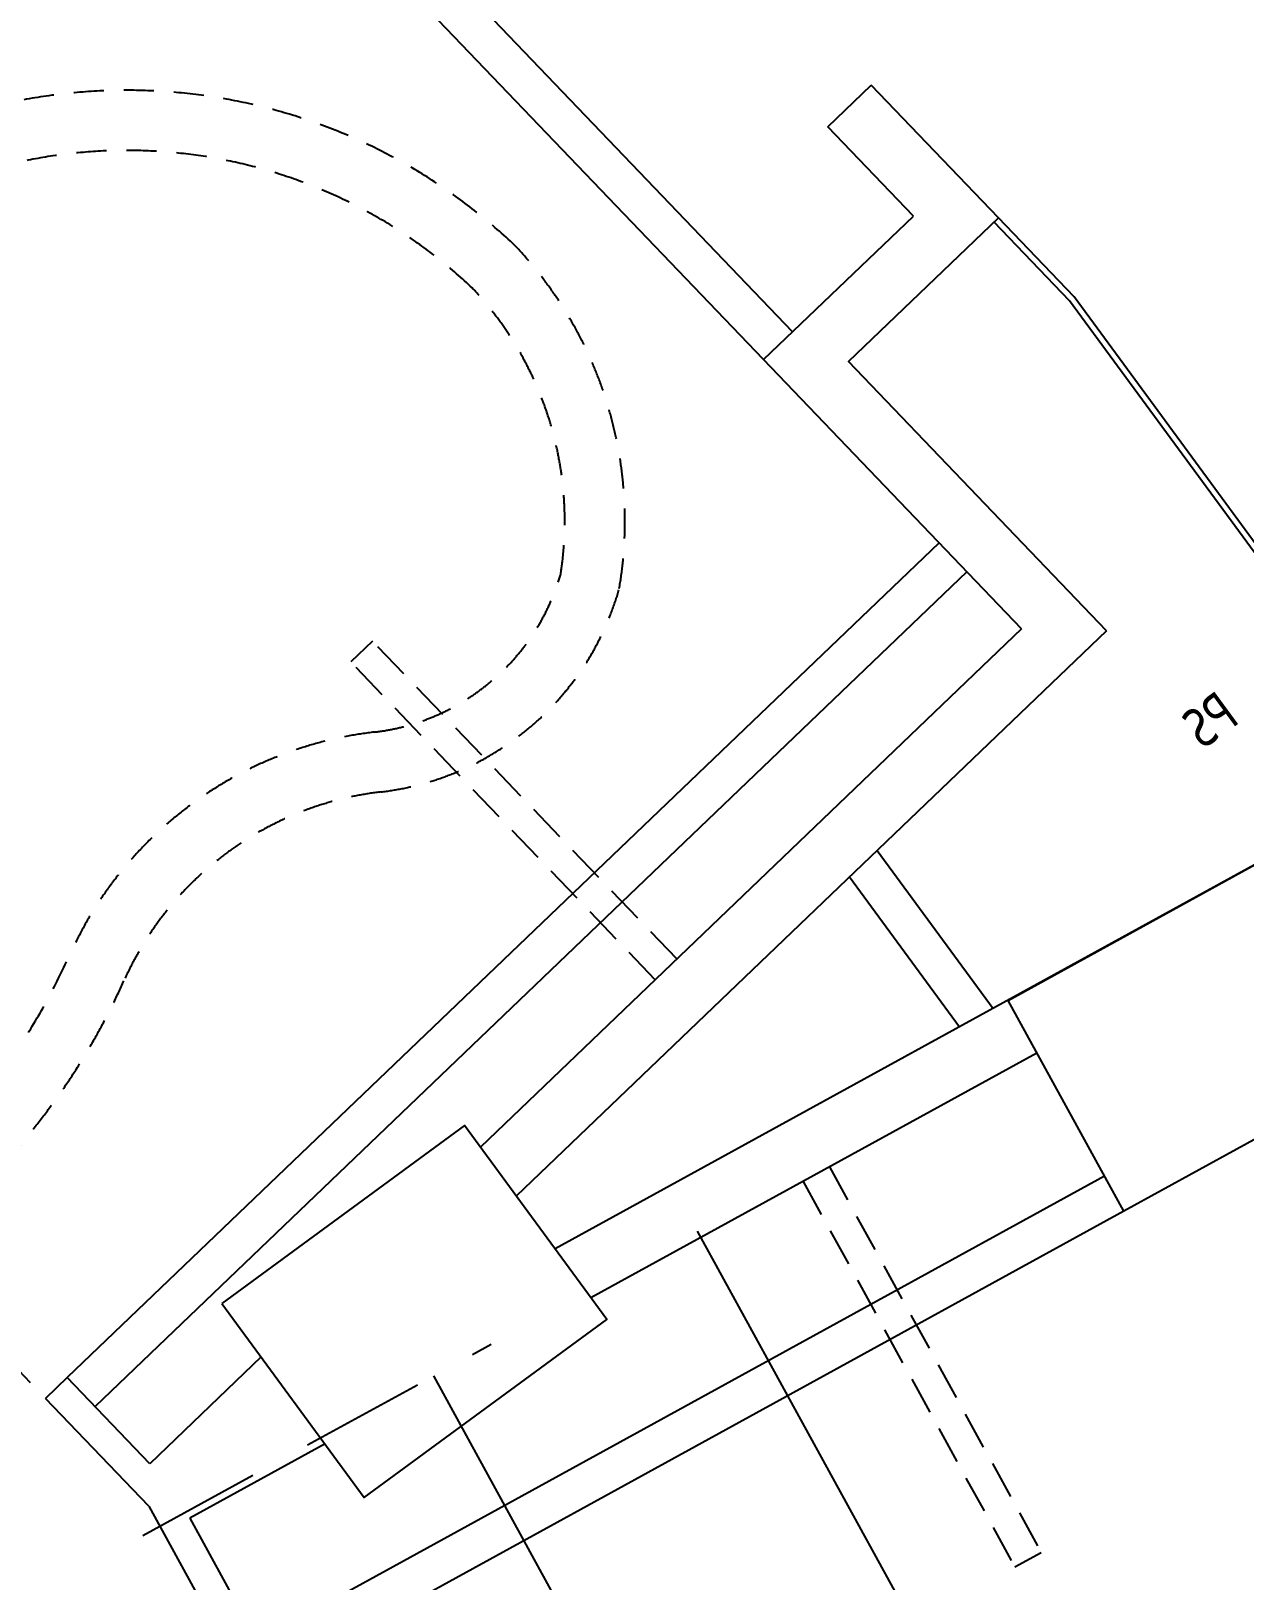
# Model space of a CAD drawing. Header units: millimetres. Extents: x 75184266 to 76346726, y -35850126 to -33679385.
# Drawn here: x 75323407 to 75329457, y -34895020 to -34887294 of the extents above; entities that cross this region are included whole.
import ezdxf
from ezdxf.enums import TextEntityAlignment as Align

# ---------------------------------------------------------------- set-up
doc = ezdxf.new("R2010")
doc.units = ezdxf.units.MM
doc.header["$LTSCALE"] = 50
doc.header["$MEASUREMENT"] = 0
for name, pattern in [('HIDDEN2', [0.1875, 0.125, -0.0625]), ('XR-지하3층$0$-HID', [2.5, 1.5, -1]), ('XR-지하3층$0$H', [1.3, 0.8, -0.5]), ('XR-지하3층$0$HIDDEN', [0.375, 0.25, -0.125])]:
    doc.linetypes.add(name, pattern=pattern)
doc.layers.add('건축', color=8, linetype='CONTINUOUS', plot=False)
doc.styles.add('ANU-TEXT 0', font='', dxfattribs={"width": 0.8})
doc.styles.get('ANU-TEXT 0').set_extended_font_data('Malgun Gothic')

msp = doc.modelspace()

# ---------------------------------------------------------------- linework, layer by layer
at = {"layer": '건축', "ltscale": 0.5}
for p, q in [((75327060.5, -34888932.6, 0), (75323342.5, -34885050.9, 0)), ((75327204.9, -34888794.3, 0), (75323625.3, -34885057, 0)), ((75327935.5, -34889846.2, 0), (75323588, -34894010.2, 0)), ((75328073.8, -34889990.6, 0), (75323726.3, -34894154.7, 0)), ((75328760.9, -34893005.5, 0), (75324535.8, -34895325.6, 0)), ((75328857.1, -34893180.9, 0), (75324632.1, -34895500.9, 0))]:
    msp.add_line(p, q, dxfattribs=at)
at = {"layer": '건축'}
for p, q in [((75328232.1, -34888225.8, 0), (75327597.9, -34887563.7, 0)), ((75327807.9, -34888216.7, 0), (75327381.2, -34887771.2, 0)), ((75328609.8, -34888620.2, 0), (75328232.1, -34888225.8, 0)), ((75328586.8, -34888639.5, 0), (75328210.4, -34888246.6, 0)), ((75331108.6, -34892076.9, 0), (75328586.8, -34888639.5, 0)), ((75331133.9, -34892060.7, 0), (75328609.8, -34888620.2, 0)), ((75328347.1, -34890275.9, 0), (75325648.1, -34892861, 0)), ((75328771.2, -34890285, 0), (75325827.1, -34893104.9, 0)), ((75329594.4, -34891407, 0), (75326020.7, -34893368.8, 0)), ((75328423.9, -34892391.8, 0), (75326199.7, -34893612.8, 0)), ((75326728.6, -34893280.2, 0), (75329175.4, -34897737.7, 0)), ((75324555.4, -34893907.5, 0), (75323999.5, -34894439.9, 0)), ((75323588, -34894010.2, 0), (75323479.6, -34894114, 0)), ((75323999.5, -34894439.9, 0), (75323588, -34894010.2, 0)), ((75325413.7, -34894002, 0), (75327860.5, -34898459.6, 0)), ((75323995, -34894652, 0), (75323479.6, -34894114, 0)), ((75324873.4, -34894340.9, 0), (75324198.6, -34894711.3, 0)), ((75323995, -34894652, 0), (75324353.5, -34895305.1, 0)), ((75324198.6, -34894711.3, 0), (75324485, -34895232.9, 0))]:
    msp.add_line(p, q, dxfattribs=at)
at = {"layer": '건축', "linetype": 'XR-지하3층$0$-HID', "ltscale": 2}
msp.add_line((75325819.5, -34888363.1, 0), (75325819.5, -34888363.1, 0), dxfattribs=at)
at = {"layer": '건축', "linetype": 'HIDDEN2', "ltscale": 30}
for p, q in [((75325110, -34890336.9, 0), (75325001.6, -34890440.7, 0)), ((75326628.3, -34891922.1, 0), (75325110, -34890336.9, 0)), ((75326519.9, -34892025.9, 0), (75325001.6, -34890440.7, 0)), ((75327389.4, -34892959.7, 0), (75328445.7, -34894883.8, 0)), ((75327258, -34893031.8, 0), (75328314.2, -34894956, 0)), ((75328445.7, -34894883.8, 0), (75328314.2, -34894956, 0))]:
    msp.add_line(p, q, dxfattribs=at)
at = {"layer": '건축', "linetype": 'XR-지하3층$0$HIDDEN', "ltscale": 50}
msp.add_line((75323964.7, -34894797.4, 0), (75325701.3, -34893844.1, 0), dxfattribs=at)
at = {"layer": '건축', "elevation": 0}
for points in [[(75327381.2, -34887771.2), (75327597.9, -34887563.7)], [(75328347.1, -34890275.9), (75327060.5, -34888932.6), (75327807.9, -34888216.7)], [(75328771.2, -34890285), (75327484.7, -34888941.7), (75328232.1, -34888225.8)]]:
    msp.add_lwpolyline(points, dxfattribs=at)
at = {"layer": '건축', "linetype": 'XR-지하3층$0$H', "ltscale": 50, "elevation": 0}
msp.add_lwpolyline([(75319772.1, -34890243.1), (75323995, -34894652), (75326836.6, -34899828.3), (75326354.4, -34900093), (75329256.2, -34905378.9)], dxfattribs=at)
at = {"layer": '건축', "ltscale": 3, "elevation": 0}
for points in [[(75327627.4, -34891380.6), (75328205.9, -34892169.2)], [(75327489, -34891513.2), (75328037.9, -34892261.4)]]:
    msp.add_lwpolyline(points, dxfattribs=at)
at = {"layer": '건축', "elevation": 0}
for points in [[(75328857.1, -34893180.9), (75328279.6, -34892129), (75329594.4, -34891407), (75330172, -34892458.9)], [(75324359.5, -34893640.4), (75325069.4, -34894608), (75326278.8, -34893720.6), (75325568.9, -34892753.1)]]:
    msp.add_lwpolyline(points, close=True, dxfattribs=at)
at = {"layer": '건축', "linetype": 'XR-지하3층$0$-HID', "ltscale": 2}
for centre, radius, start, end in [((75323885.7, -34890394.1, 0), 2804.4, 46.40449, 121.2839), ((75323885.7, -34890394.1, 0), 2504.4, 46.57748, 121.09848), ((75324372, -34889739.1, 0), 1997.2, 350.34898, 43.55222), ((75324372, -34889739.1, 0), 1697.2, 350.88908, 43.3032), ((75324990.4, -34889695.9, 0), 1102.4, 276.67325, 343.56246), ((75324990.4, -34889695.9, 0), 1402.4, 276.67325, 344.36217), ((75325340.5, -34892687.8, 0), 1909.8, 96.67325, 155.92971), ((75325340.5, -34892687.8, 0), 1609.8, 96.67325, 155.92971), ((75320793.6, -34890656.7, 0), 3070, 299.88776, 335.92971), ((75320793.6, -34890656.7, 0), 3370, 299.88776, 335.92971)]:
    msp.add_arc(centre, radius, start, end, dxfattribs=at)

# ---------------------------------------------------------------- texts
at = {"layer": '건축', "style": 'ANU-TEXT 0', "text_generation_flag": 4, "width": 0.8}
msp.add_text('PS', height=200, rotation=216.26513, dxfattribs=at).set_placement((75329287.2, -34890729, 0), align=Align.MIDDLE)

doc.saveas('drawing.dxf')
